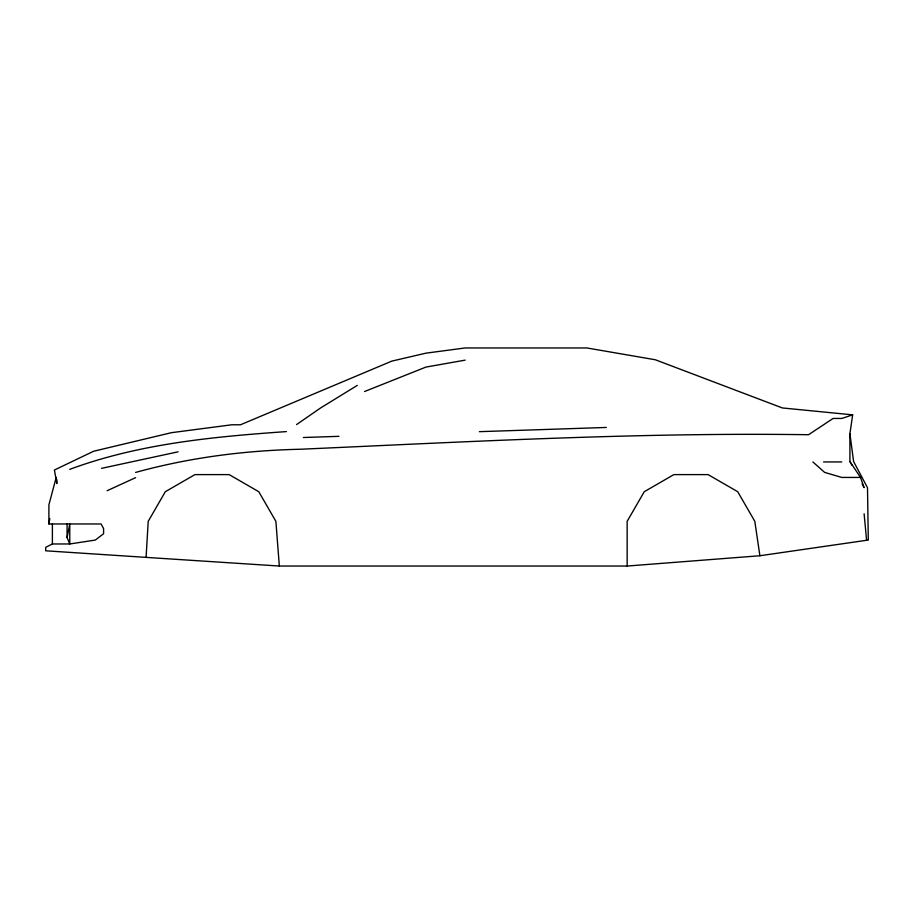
<?xml version="1.0" encoding="UTF-8"?>
<svg xmlns="http://www.w3.org/2000/svg" width="914" height="914" viewBox="0 0 914 914"><rect width="100%" height="100%" fill="white"/><g stroke="black" fill="none" stroke-linecap="round" stroke-linejoin="round"><path stroke-width="1.37" d="M56.897 479.724L56.851 483.575L54.406 470.024L93.616 451.242L171.432 432.688L231.79 424.782L240.485 424.782L391.82 361.11L425.958 353.158L465.146 347.96L586.879 347.96L655.327 359.762L782.361 407.952L852.659 414.853L849.917 433.693L849.917 461.513L851.951 465.249M279.341 566.04L146.08 557.38L148.217 521.334L165.32 491.709L194.945 474.606L229.151 474.606L258.776 491.709L275.879 521.334L279.341 566.04L627.153 566.04L759.888 555.746L868.3 540.037L867.5 487.699L853.596 461.513L849.917 433.693M146.08 557.38L45.7 550.799L45.7 547.326L52.384 543.967L69.772 543.967L95.296 540.071L103.59 533.742L103.59 528.532L101.077 523.962L48.899 523.962L49.79 518.478M55.834 481.438L56.28 478.696M67.088 537.546L69.772 523.962L69.772 543.967L67.088 537.546L67.088 523.962M56.222 477.337L48.899 504.836L48.899 523.962M296.604 424.553L320.391 408.09L357.26 385.411M107.144 490.715L135.592 477.656M364.56 391.523L425.958 367.074L465.146 360.139M69.67 469.385C138.802 443.724 213.316 436.732 286.425 431.591M852.659 414.853L841.783 418.452L833.088 418.452L808.559 434.721C638.955 432.288 469.522 441.702 300.158 449.254C244.495 450.499 189.312 457.583 135.592 472.435M101.557 468.345L178.059 451.836M303.357 437.509L338.923 436.332M479.37 431.671L606.348 427.455M823.56 461.936L841.783 461.936M862.096 483.952L864.118 487.699L860.508 477.439L841.783 477.439L824.634 472.389L812.854 461.936M849.917 461.513L860.508 477.439M759.888 555.746L754.815 521.334L737.712 491.709L708.087 474.606L673.881 474.606L644.256 491.709L627.153 521.334L627.153 566.04M864.118 513.782L866.563 540.037M52.384 523.962L52.384 543.967"/></g></svg>
